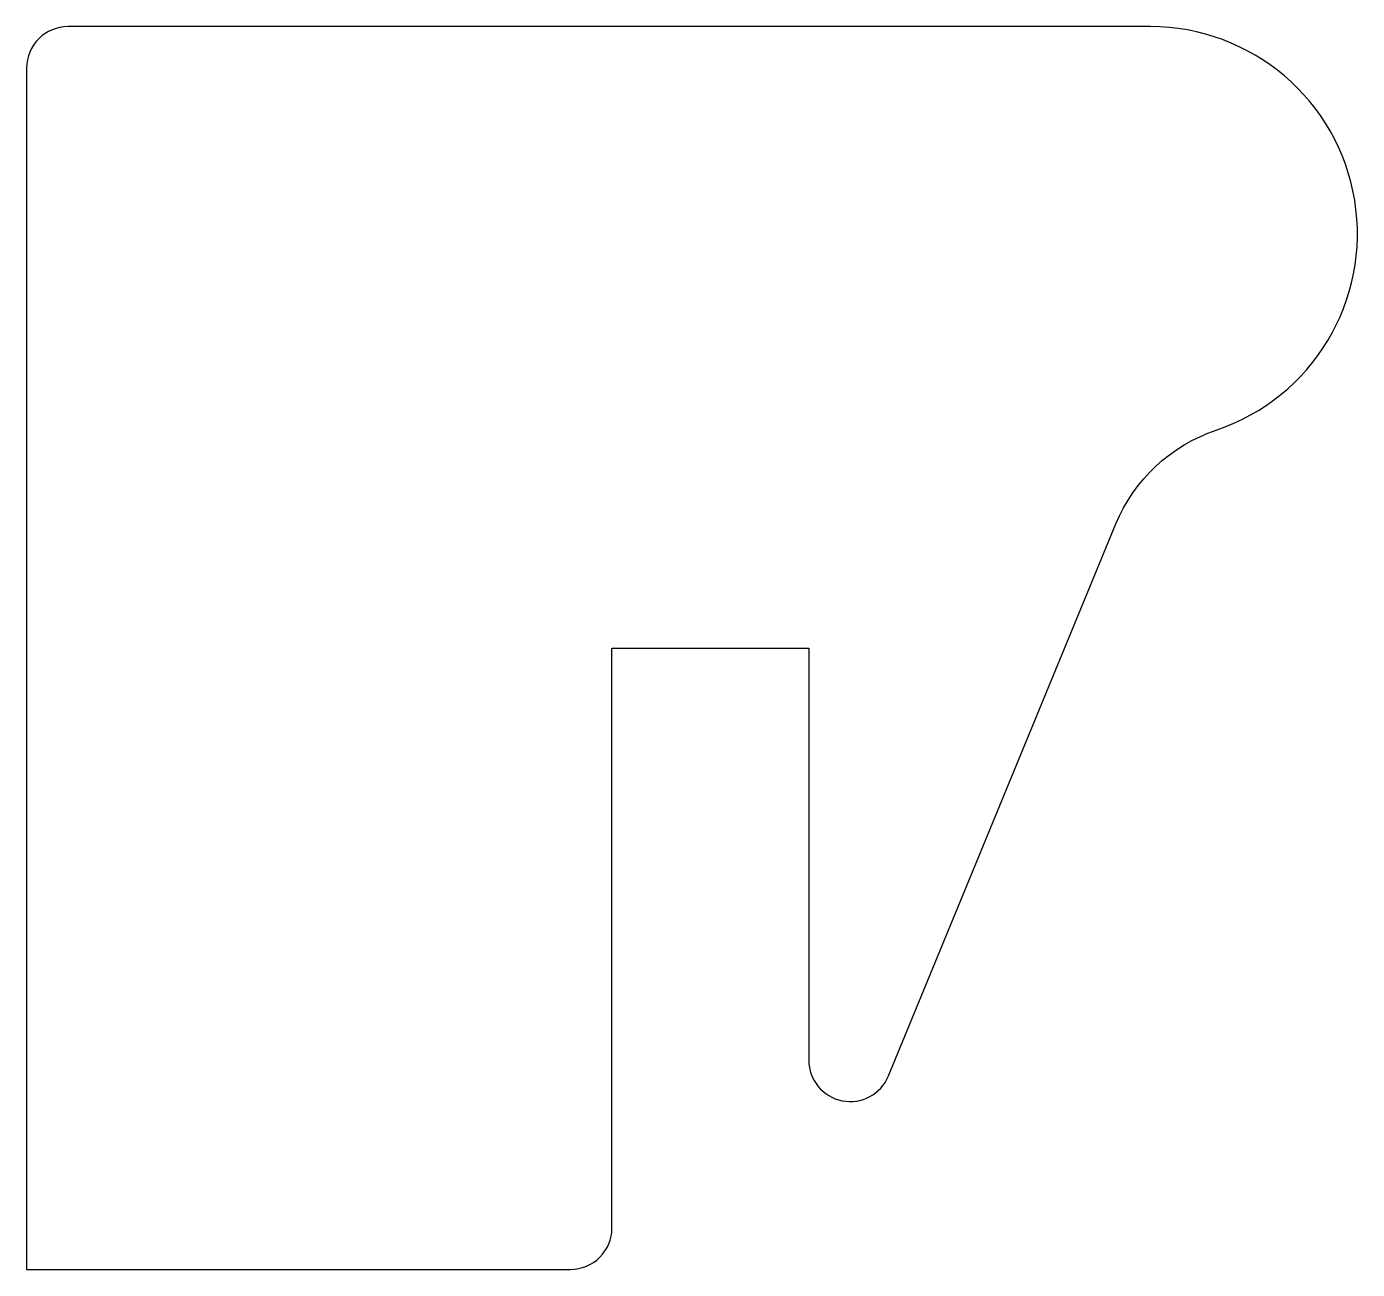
# Model space of a CAD drawing. Header units: millimetres. Extents: x -14 to 18.1, y -15 to 15.
import ezdxf

# ---------------------------------------------------------------- set-up
doc = ezdxf.new("R2010")
doc.units = ezdxf.units.MM

msp = doc.modelspace()

# ---------------------------------------------------------------- linework, layer by layer
msp.add_lwpolyline([(-13, 15, 0.414214), (-14, 14), (-14, -15), (-0.875, -15, 0.414214), (0.125, -14), (0.125, 0), (4.875, 0), (4.875, -9.948, 0.82147), (6.8, -10.329), (12.289, 2.994, -0.217116), (14.711, 5.261, 0.849491), (13.115, 15)], format="xyb", close=True)

doc.saveas('drawing.dxf')
